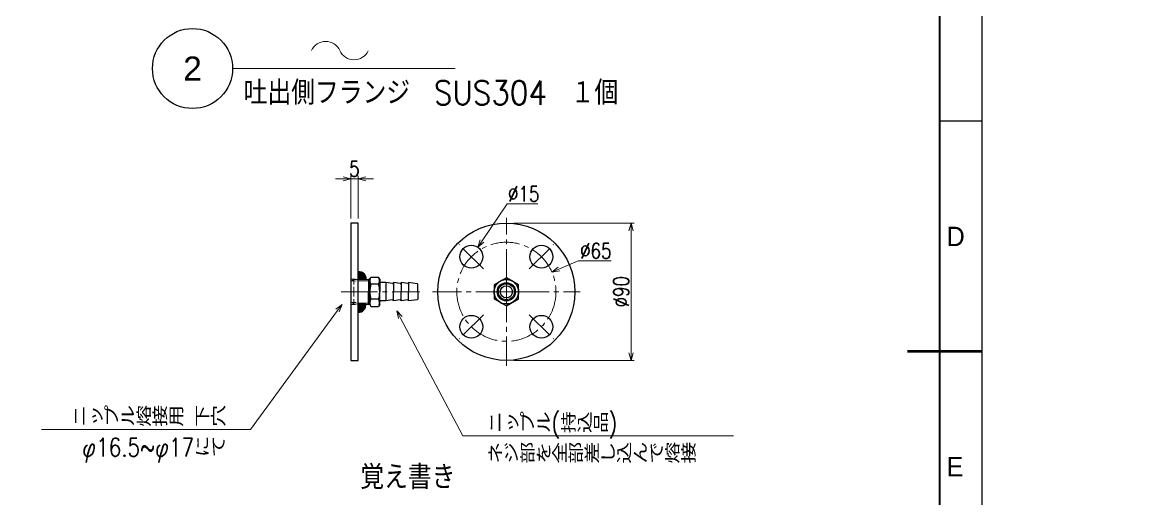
# Model space of a CAD drawing. Header units: millimetres. Extents: x 0 to 70370, y 0 to 11543.
# Drawn here: x 16572 to 17305, y 1460 to 1772 of the extents above; entities that cross this region are included whole.
import ezdxf
from ezdxf import colors
from ezdxf.entities.mleader import LeaderData, LeaderLine
from ezdxf.enums import TextEntityAlignment as Align
from ezdxf.math import Vec2, Vec3

# ---------------------------------------------------------------- set-up
doc = ezdxf.new("R2010")
doc.units = ezdxf.units.MM
doc.linetypes.add('CENTER2', pattern=[28.575, 19.05, -3.175, 3.175, -3.175])
doc.linetypes.add('HIDDEN2', pattern=[4.7625, 3.175, -1.5875])
for name, color, linetype, lineweight in [('01_外形線', 7, 'Continuous', 25), ('03_かくれ線', 6, 'HIDDEN2', 13), ('04_中心線', 1, 'CENTER2', 9), ('06_文字', 7, 'Continuous', 13), ('07_寸法線', 3, 'Continuous', 9), ('99_図枠', 7, 'Continuous', 40)]:
    doc.layers.add(name, color=color, linetype=linetype, lineweight=lineweight)
doc.layers.add('10_補助線', color=8, linetype='Continuous', lineweight=13, plot=False)
doc.styles.add('KSS_TXT', font='txt.shx', dxfattribs={"bigfont": 'extfont2.shx'})
doc.styles.get("Standard").update_dxf_attribs({"font": 'arial.ttf'})
doc.styles.add('寸法用', font='simplex.shx', dxfattribs={"width": 0.8, "bigfont": '@extfont2.shx'})
doc.styles.add('表題用', font='MS PGothic.ttf')
doc.dimstyles.new('機械製図用', dxfattribs={"dimtxt": 3.5, "dimasz": 3.5, "dimexe": 2, "dimexo": 0, "dimgap": 1.2, "dimtad": 1, "dimdsep": 46, "dimtxsty": '寸法用', "dimblk": 'OPEN30', "dimcen": 0, "dimclrd": 256, "dimclre": 256, "dimclrt": 7, "dimazin": 2, "dimtm": 1e-09, "dimtfac": 0.75, "dimtmove": 0, "dimatfit": 3, "dimldrblk": 'OPEN30', "dimfxl": 1, "dimlwd": -1, "dimlwe": -1, "dimarcsym": 0})
doc.dimstyles.new('機械製図用$3', dxfattribs={"dimtxt": 3.5, "dimasz": 3.5, "dimexe": 2, "dimexo": 0, "dimgap": 1.2, "dimtad": 1, "dimtih": 1, "dimtoh": 1, "dimdsep": 46, "dimtxsty": '寸法用', "dimblk": 'OPEN30', "dimcen": 0, "dimsd1": 1, "dimclrd": 256, "dimclre": 256, "dimclrt": 7, "dimazin": 2, "dimtm": 1e-09, "dimtfac": 0.75, "dimtofl": 0, "dimtmove": 0, "dimatfit": 3, "dimldrblk": 'OPEN30', "dimfxl": 1, "dimlwd": -1, "dimlwe": -1, "dimarcsym": 0})

# ---------------------------------------------------------------- blocks, each defined once
blk = doc.blocks.new('_Open30')
at = {"color": 0, "linetype": 'ByBlock', "lineweight": -2}
for p, q in [((-1, 0.27), (0, 0)), ((0, 0), (-1, -0.27)), ((0, 0), (-1, 0))]:
    blk.add_line(p, q, dxfattribs=at)
blk = doc.blocks.new('AM_BALLOON1')
at = {"transparency": 16777216}
blk.add_circle((0, 0), 5, dxfattribs=at)
blk.add_attdef('B_NUMBER', text='', height=3, dxfattribs=at).set_placement((0, 0), align=Align.MIDDLE_CENTER)
blk = doc.blocks.new('_OPEN')
at = {"color": 0, "linetype": 'ByBlock'}
for p, q in [((-1, 0.17), (0, 0)), ((0, 0), (-1, -0.17)), ((0, 0), (-1, 0))]:
    blk.add_line(p, q, dxfattribs=at)
blk = doc.blocks.new('p1ba05')
for centre, start, end in [((-2.95, 0.29), 24.2276, 155.5758), ((0, 1.62), 204.2276, 335.5758)]:
    blk.add_arc(centre, 1.62, start, end)
blk = doc.blocks.new('*D2144')
at = {"layer": '07_寸法線', "transparency": 16777216}
for p, q in [((16894.22, 1640.72), (16972.97, 1640.72)), ((16970.97, 1635.72), (16970.97, 1555.72)), ((16894.22, 1550.72), (16972.97, 1550.72))]:
    blk.add_line(p, q, dxfattribs=at)
at = {"layer": 'Defpoints', "color": 0, "transparency": 16777216}
for p in [(16889.22, 1640.72), (16889.22, 1550.72), (16970.97, 1550.72)]:
    blk.add_point(p, dxfattribs=at)
at = {"layer": '07_寸法線', "transparency": 16777216, "xscale": 5, "yscale": 5, "zscale": 5}
for p, rotation in [((16970.97, 1640.72), 90), ((16970.97, 1550.72), 270)]:
    blk.add_blockref('_Open30', p, dxfattribs=dict(at, rotation=rotation))
at = {"layer": '07_寸法線', "color": 7, "transparency": 16777216, "insert": (16964.47, 1595.72), "char_height": 10, "attachment_point": 5, "rotation": 90, "style": '寸法用'}
blk.add_mtext('%%C90', dxfattribs=at)
blk = doc.blocks.new('*U2129')
at = {"layer": '04_中心線', "color": 0, "transparency": 16777216}
for p, q in [((0, 9), (0, 48.5)), ((-48.5, 0), (-9, 0)), ((9, 0), (48.5, 0)), ((0, -48.5), (0, -9))]:
    blk.add_line(p, q, dxfattribs=at)
at = {"layer": '04_中心線', "color": 0, "linetype": 'Continuous', "transparency": 16777216}
for p, q in [((-4.5, 0), (4.5, 0)), ((0, -4.5), (0, 4.5))]:
    blk.add_line(p, q, dxfattribs=at)
blk = doc.blocks.new('*D2147')
at = {"layer": '07_寸法線', "transparency": 16777216}
for p, q in [((16936.26, 1616.05), (16923.64, 1610.59)), ((16957.95, 1616.05), (16936.26, 1616.05))]:
    blk.add_line(p, q, dxfattribs=at)
at = {"layer": 'Defpoints', "color": 0, "transparency": 16777216}
for p in [(16919.05, 1608.61), (16859.38, 1582.82)]:
    blk.add_point(p, dxfattribs=at)
at = {"layer": '07_寸法線', "transparency": 16777216, "xscale": 5, "yscale": 5, "zscale": 5, "rotation": 203.3712517707994}
blk.add_blockref('_Open30', (16919.05, 1608.61), dxfattribs=at)
at = {"layer": '07_寸法線', "color": 7, "transparency": 16777216, "insert": (16947.86, 1622.55), "char_height": 10, "attachment_point": 5, "style": '寸法用'}
blk.add_mtext('∅65', dxfattribs=at)
blk = doc.blocks.new('*D2145')
at = {"layer": '07_寸法線', "transparency": 16777216}
for p, q in [((16787.14, 1643.72), (16787.14, 1671.87)), ((16792.14, 1643.72), (16792.14, 1671.87)), ((16782.14, 1669.87), (16777.14, 1669.87)), ((16792.14, 1669.87), (16787.14, 1669.87)), ((16797.14, 1669.87), (16802.14, 1669.87))]:
    blk.add_line(p, q, dxfattribs=at)
at = {"layer": 'Defpoints', "color": 0, "transparency": 16777216}
for p in [(16787.14, 1669.87), (16787.14, 1640.72), (16792.14, 1640.72)]:
    blk.add_point(p, dxfattribs=at)
at = {"layer": '07_寸法線', "transparency": 16777216, "xscale": 5, "yscale": 5, "zscale": 5}
blk.add_blockref('_Open30', (16787.14, 1669.87), dxfattribs=at)
at = {"layer": '07_寸法線', "transparency": 16777216, "xscale": 5, "yscale": 5, "zscale": 5, "rotation": 180}
blk.add_blockref('_Open30', (16792.14, 1669.87), dxfattribs=at)
at = {"layer": '07_寸法線', "color": 7, "transparency": 16777216, "insert": (16789.6, 1676.37), "char_height": 10, "attachment_point": 5, "style": '寸法用'}
blk.add_mtext('5', dxfattribs=at)
blk = doc.blocks.new('*D2151')
at = {"layer": '07_寸法線', "transparency": 16777216}
for p, q in [((16889.77, 1653.42), (16873.25, 1629.04)), ((16909.94, 1653.42), (16889.77, 1653.42))]:
    blk.add_line(p, q, dxfattribs=at)
at = {"layer": 'Defpoints', "color": 0, "transparency": 16777216}
for p in [(16870.44, 1624.9), (16862.03, 1612.49)]:
    blk.add_point(p, dxfattribs=at)
at = {"layer": '07_寸法線', "transparency": 16777216, "xscale": 5, "yscale": 5, "zscale": 5, "rotation": 235.8667298049064}
blk.add_blockref('_Open30', (16870.44, 1624.9), dxfattribs=at)
at = {"layer": '07_寸法線', "color": 7, "transparency": 16777216, "insert": (16900.61, 1659.92), "char_height": 10, "attachment_point": 5, "style": '寸法用'}
blk.add_mtext('∅15', dxfattribs=at)

msp = doc.modelspace()

# ---------------------------------------------------------------- hatches: boundary and pattern name
at = {"layer": '01_外形線'}
h = msp.add_hatch(color=256, dxfattribs=at)
h.dxf.hatch_style = 1
h.paths.add_polyline_path([(16792.141, 1609.215), (16792.141, 1603.758), (16797.131, 1603.906, 0.4324781)])
h = msp.add_hatch(color=256, dxfattribs=at)
h.dxf.hatch_style = 1
h.paths.add_polyline_path([(16797.131, 1587.525), (16792.141, 1587.673), (16792.141, 1582.215, 0.4324781)])

# ---------------------------------------------------------------- linework, layer by layer
at = {"color": 0}
for centre, radius in [((16889.215, 1595.715), 45), ((16866.234, 1618.696), 7.5), ((16912.196, 1618.696), 7.5), ((16866.234, 1572.734), 7.5), ((16912.196, 1572.734), 7.5)]:
    msp.add_circle(centre, radius, dxfattribs=at)
at = {"layer": '01_外形線'}
for p, q in [((16792.141, 1603.758), (16799.139, 1603.965)), ((16792.141, 1602.9), (16798.773, 1603.098)), ((16799.641, 1603.965), (16798.773, 1603.098)), ((16798.773, 1603.954), (16798.773, 1595.715)), ((16799.641, 1603.965), (16799.139, 1603.965)), ((16799.641, 1603.965), (16800.41, 1605.298)), ((16799.641, 1603.965), (16799.641, 1595.715)), ((16800.41, 1605.298), (16805.371, 1605.298)), ((16805.371, 1600.623), (16800.41, 1600.623)), ((16806.141, 1603.965), (16805.371, 1605.298)), ((16806.141, 1603.965), (16806.141, 1602.215)), ((16806.141, 1602.215), (16806.141, 1595.715)), ((16810.141, 1601.715), (16806.641, 1601.715)), ((16814.567, 1601.052), (16810.141, 1601.715)), ((16810.141, 1601.715), (16810.141, 1589.715)), ((16819.567, 1601.052), (16815.141, 1601.715)), ((16815.141, 1601.715), (16815.141, 1601.546)), ((16815.141, 1601.715), (16815.141, 1595.715)), ((16820.141, 1601.715), (16820.141, 1601.502)), ((16824.567, 1601.052), (16820.141, 1601.715)), ((16820.141, 1601.715), (16820.141, 1601.546)), ((16820.141, 1601.715), (16820.141, 1595.715)), ((16825.141, 1601.715), (16825.141, 1601.502)), ((16830.703, 1601.02), (16825.141, 1601.715)), ((16825.141, 1601.715), (16825.141, 1601.546)), ((16825.141, 1601.715), (16825.141, 1595.715)), ((16831.141, 1595.715), (16831.141, 1600.524)), ((16798.773, 1587.477), (16798.773, 1595.715)), ((16799.641, 1588.965), (16799.641, 1595.715)), ((16799.641, 1587.465), (16799.641, 1595.715)), ((16806.141, 1589.215), (16806.141, 1595.715)), ((16815.141, 1589.715), (16815.141, 1595.715)), ((16820.141, 1589.715), (16820.141, 1595.715)), ((16825.141, 1589.715), (16825.141, 1595.715)), ((16831.141, 1595.715), (16831.141, 1590.907)), ((16792.141, 1588.531), (16798.773, 1588.333)), ((16792.141, 1587.673), (16799.139, 1587.465)), ((16799.641, 1587.465), (16798.773, 1588.333)), ((16799.641, 1587.465), (16799.139, 1587.465)), ((16799.641, 1587.465), (16800.41, 1586.133)), ((16805.371, 1590.808), (16800.41, 1590.808)), ((16800.41, 1586.133), (16805.371, 1586.133)), ((16806.141, 1587.465), (16805.371, 1586.133)), ((16806.141, 1587.465), (16806.141, 1589.215)), ((16810.141, 1589.715), (16806.641, 1589.715)), ((16814.567, 1590.379), (16810.141, 1589.715)), ((16819.567, 1590.379), (16815.141, 1589.715)), ((16815.141, 1589.715), (16815.141, 1589.885)), ((16824.567, 1590.379), (16820.141, 1589.715)), ((16820.141, 1589.715), (16820.141, 1589.929)), ((16820.141, 1589.715), (16820.141, 1589.885)), ((16830.703, 1590.411), (16825.141, 1589.715)), ((16825.141, 1589.715), (16825.141, 1589.929)), ((16825.141, 1589.715), (16825.141, 1589.885))]:
    msp.add_line(p, q, dxfattribs=at)
for points in [[(16787.141, 1550.715), (16792.141, 1550.715), (16792.141, 1640.715), (16787.141, 1640.715)], [(16881.215, 1591.097), (16889.215, 1586.478), (16897.215, 1591.097), (16897.215, 1600.334), (16889.215, 1604.953), (16881.215, 1600.334)]]:
    msp.add_lwpolyline(points, close=True, dxfattribs=at)
for points in [[(16792.141, 1603.758), (16792.141, 1609.215, -0.4324781), (16797.131, 1603.906), (16792.141, 1603.758)], [(16792.141, 1587.673), (16792.141, 1582.215, 0.4324781), (16797.131, 1587.525), (16792.141, 1587.673)]]:
    msp.add_lwpolyline(points, format="xyb", dxfattribs=at)
for radius in [8, 6, 5.25, 4]:
    msp.add_circle((16889.215, 1595.715), radius, dxfattribs=at)
for centre, radius, start, end in [((16803.704, 1603.003), 4.064, 160.171912, 215.85272), ((16815.679, 1595.715), 16.038, 162.182234, 197.817766), ((16802.077, 1603.003), 4.064, 324.14728, 19.828088), ((16790.108, 1595.715), 16.032, 342.17579, 17.82421), ((16806.641, 1602.215), 0.5, 180, 270), ((16814.641, 1601.546), 0.5, 261.469234, 0), ((16819.641, 1601.546), 0.5, 261.469234, 0), ((16824.641, 1601.546), 0.5, 261.469234, 0), ((16830.641, 1600.524), 0.5, 0, 82.874984), ((16803.704, 1588.428), 4.064, 144.14728, 199.828088), ((16802.077, 1588.428), 4.064, 340.171912, 35.85272), ((16806.641, 1589.215), 0.5, 90, 180), ((16814.641, 1589.885), 0.5, 0, 98.530766), ((16819.641, 1589.885), 0.5, 0, 98.530766), ((16824.641, 1589.885), 0.5, 0, 98.530766), ((16830.641, 1590.907), 0.5, 277.125016, 0)]:
    msp.add_arc(centre, radius, start, end, dxfattribs=at)
at = {"layer": '03_かくれ線'}
for p, q in [((16787.141, 1603.965), (16792.141, 1603.965)), ((16787.141, 1602.465), (16789.23, 1603.671)), ((16787.141, 1595.715), (16787.141, 1602.465)), ((16787.662, 1602.766), (16792.141, 1602.9)), ((16789.23, 1603.671), (16792.141, 1603.758)), ((16789.23, 1603.671), (16789.23, 1595.715)), ((16787.141, 1595.715), (16787.141, 1588.965)), ((16789.23, 1587.76), (16789.23, 1595.715)), ((16787.141, 1588.965), (16789.23, 1587.76)), ((16787.141, 1587.465), (16792.141, 1587.465)), ((16787.662, 1588.665), (16792.141, 1588.531)), ((16789.23, 1587.76), (16792.141, 1587.673))]:
    msp.add_line(p, q, dxfattribs=at)
msp.add_circle((16889.215, 1595.715), 8.25, dxfattribs=at)
at = {"layer": '04_中心線'}
for p, q in [((16874.189, 1610.741), (16858.279, 1626.651)), ((16904.241, 1610.741), (16920.151, 1626.651)), ((16889.215, 1604.112), (16889.215, 1587.318)), ((16780.891, 1595.715), (16798.391, 1595.715)), ((16785.744, 1595.715), (16832.538, 1595.715)), ((16879.735, 1595.715), (16898.695, 1595.715)), ((16874.189, 1580.689), (16858.279, 1564.78)), ((16904.241, 1580.689), (16920.151, 1564.78))]:
    msp.add_line(p, q, dxfattribs=at)
msp.add_circle((16889.215, 1595.715), 32.5, dxfattribs=at)
at = {"layer": '07_寸法線'}
msp.add_line((16709.711, 1742.177), (16855.632, 1742.177), dxfattribs=at)
at = {"layer": '99_図枠', "lineweight": 25}
msp.add_line((17201.115, 1707.558), (17173.536, 1707.558), dxfattribs=at)
at = {"layer": '99_図枠', "lineweight": 53}
msp.add_line((17201.115, 1556.5), (17152.322, 1556.5), dxfattribs=at)
at = {"layer": '99_図枠'}
msp.add_lwpolyline([(15574.827, 979.847), (17173.536, 979.847), (17173.536, 2133.153), (15574.827, 2133.153)], close=True, dxfattribs=at)
at = {"layer": 'Defpoints'}
msp.add_lwpolyline([(15492.177, 952.392), (17201.115, 952.392), (17201.115, 2160.732), (15492.177, 2160.732)], close=True, dxfattribs=at)

# ---------------------------------------------------------------- block references
at = {"layer": '04_中心線'}
msp.add_blockref('*U2129', (16889.215, 1595.715), dxfattribs=at)
at = {"layer": '07_寸法線', "xscale": 6.299618181818178, "yscale": 6.299618181818178, "zscale": 6.299618181818178}
msp.add_blockref('p1ba05', (16789.28, 1747.921), dxfattribs=at)

# ---------------------------------------------------------------- texts
at = {"layer": '06_文字', "color": 3, "style": 'KSS_TXT', "width": 0.9}
msp.add_text('吐出側フランジ\u3000SUS304\u3000１個', height=15.75, dxfattribs=at).set_placement((16716.965, 1718.456))
at = {"layer": '10_補助線', "style": 'KSS_TXT', "width": 0.9}
msp.add_text('覚え書き', height=15.75, dxfattribs=at).set_placement((16793.436, 1466.252))
at = {"layer": '99_図枠', "lineweight": 13, "style": '表題用'}
for s, p in [('D', (17177.779, 1632.029)), ('E', (17177.779, 1480.971))]:
    msp.add_text(s, height=12.729, dxfattribs=at).set_placement(p, align=Align.MIDDLE_LEFT)

# ---------------------------------------------------------------- dimensions: what is measured, and where the dimension line sits
at = {"layer": '07_寸法線'}
dim = msp.add_linear_dim(base=(16787.141, 1669.874), p1=(16792.141, 1640.715), p2=(16787.141, 1640.715), dimstyle='機械製図用', override={"dimtxt": 10, "dimasz": 5, "dimexo": 3, "dimgap": 1.5, "dimtmove": 2}, dxfattribs=at)
dim.commit()
dim.dimension.update_dxf_attribs({"geometry": '*D2145', "text_midpoint": (16789.603, 1676.374), "dimtype": 160})
for p1, p2, picture, middle in [((16862.026, 1612.488), (16870.443, 1624.904), '*D2151', (16900.607, 1653.421)), ((16859.382, 1582.823), (16919.049, 1608.608), '*D2147', (16947.859, 1616.047))]:
    dim = msp.add_diameter_dim_2p(p1=p1, p2=p2, dimstyle='機械製図用$3', override={"dimtxt": 10, "dimasz": 5, "dimgap": 1.5}, dxfattribs=at)
    dim.commit()
    dim.dimension.update_dxf_attribs({"geometry": picture, "text_midpoint": middle, "dimtype": 163})
dim = msp.add_linear_dim(base=(16970.973, 1550.715), p1=(16889.215, 1640.715), p2=(16889.215, 1550.715), angle=90, text='%%C<>', dimstyle='機械製図用', override={"dimtxt": 10, "dimasz": 5, "dimexo": 5, "dimgap": 1.5}, dxfattribs=at)
dim.commit()
dim.dimension.update_dxf_attribs({"geometry": '*D2144', "text_midpoint": (16964.473, 1595.715)})

# ---------------------------------------------------------------- leaders
ml = msp.add_multileader_block('Standard', dxfattribs=at)
ml.set_content('AM_BALLOON1', color=256, scale=9.3744318)
ml.set_attribute('B_NUMBER', '1', width=0)
ml.set_leader_properties(color=256, linetype='ByLayer', lineweight=-1)
ml.set_arrow_properties(name='OPEN')
ml.build(insert=Vec2(0, 0))
ml.multileader.update_dxf_attribs({"leader_type": 0, "has_dogleg": 0, "text_right_attachment_type": 6, "dogleg_length": 0, "arrow_head_size": 4.688, "scale": 2.5, "block_connection_type": 1})
ctx = ml.context
ctx.base_point, ctx.scale, ctx.char_height, ctx.arrow_head_size, ctx.landing_gap_size, ctx.plane_origin = Vec3(33418.771, 3166.995), 2.5, 9.375, 4.688, 4.688, Vec3(33418.771, 3166.995)
ctx.right_attachment, ctx.attachment_type = 6, 1
notes = []
notes.append((ctx, [(0, (0, 0, 0), (0, 0), (1, 0), 1, [])]))
ctx.block.insert = Vec3(33418.771, 3166.995)
ml = msp.add_multileader_block('Standard', dxfattribs=at)
ml.set_content('AM_BALLOON1', color=256, scale=7.4995455)
ml.set_attribute('B_NUMBER', '1A', width=0)
ml.set_leader_properties(color=256, linetype='ByLayer', lineweight=-1)
ml.set_arrow_properties(name='OPEN')
ml.build(insert=Vec2(0, 0))
ml.multileader.update_dxf_attribs({"leader_type": 0, "has_dogleg": 0, "text_right_attachment_type": 6, "dogleg_length": 0, "arrow_head_size": 3.75, "scale": 2.5, "block_connection_type": 1})
ctx = ml.context
ctx.base_point, ctx.scale, ctx.char_height, ctx.arrow_head_size, ctx.landing_gap_size, ctx.plane_origin = Vec3(35324.795, 3132.322), 2.5, 7.5, 3.75, 3.75, Vec3(35324.795, 3132.322)
ctx.right_attachment, ctx.attachment_type = 6, 1
notes.append((ctx, [(0, (0, 0, 0), (0, 0), (1, 0), 1, [])]))
ctx.block.insert = Vec3(35324.795, 3132.322)
ml = msp.add_multileader_block('Standard', dxfattribs=at)
ml.set_content('AM_BALLOON1', color=256, scale=7.4995455)
ml.set_attribute('B_NUMBER', '2', width=0)
ml.set_leader_properties(color=256, linetype='ByLayer', lineweight=-1)
ml.set_arrow_properties(name='OPEN')
ml.build(insert=Vec2(0, 0))
ml.multileader.update_dxf_attribs({"leader_type": 0, "has_dogleg": 0, "text_right_attachment_type": 6, "dogleg_length": 0, "arrow_head_size": 3.75, "scale": 2.5, "block_connection_type": 1})
ctx = ml.context
ctx.base_point, ctx.scale, ctx.char_height, ctx.arrow_head_size, ctx.landing_gap_size, ctx.plane_origin = Vec3(37084.606, 2712.991), 2.5, 7.5, 3.75, 3.75, Vec3(37084.606, 2712.991)
ctx.right_attachment, ctx.attachment_type = 6, 1
notes.append((ctx, [(0, (0, 0, 0), (0, 0), (1, 0), 1, [])]))
ctx.block.insert = Vec3(37084.606, 2712.991)
ml = msp.add_multileader_block('Standard', dxfattribs=at)
ml.set_content('AM_BALLOON1', color=256, scale=7.4995455)
ml.set_attribute('B_NUMBER', '3', width=0)
ml.set_leader_properties(color=256, linetype='ByLayer', lineweight=-1)
ml.set_arrow_properties(name='OPEN')
ml.build(insert=Vec2(0, 0))
ml.multileader.update_dxf_attribs({"leader_type": 0, "has_dogleg": 0, "text_right_attachment_type": 6, "dogleg_length": 0, "arrow_head_size": 3.75, "scale": 2.5, "block_connection_type": 1})
ctx = ml.context
ctx.base_point, ctx.scale, ctx.char_height, ctx.arrow_head_size, ctx.landing_gap_size, ctx.plane_origin = Vec3(38565.945, 2679.176), 2.5, 7.5, 3.75, 3.75, Vec3(38565.945, 2679.176)
ctx.right_attachment, ctx.attachment_type = 6, 1
notes.append((ctx, [(0, (0, 0, 0), (0, 0), (1, 0), 1, [])]))
ctx.block.insert = Vec3(38565.945, 2679.176)
ml = msp.add_multileader_block('Standard', dxfattribs=at)
ml.set_content('AM_BALLOON1', color=256, scale=6.9995758)
ml.set_attribute('B_NUMBER', '1', width=0)
ml.set_leader_properties(color=256, linetype='ByLayer', lineweight=-1)
ml.set_arrow_properties(name='OPEN')
ml.build(insert=Vec2(0, 0))
ml.multileader.update_dxf_attribs({"leader_type": 0, "has_dogleg": 0, "text_right_attachment_type": 6, "dogleg_length": 0, "arrow_head_size": 3.5, "scale": 2.5, "block_connection_type": 1})
ctx = ml.context
ctx.base_point, ctx.scale, ctx.char_height, ctx.arrow_head_size, ctx.landing_gap_size, ctx.plane_origin = Vec3(22618.86, 2460.666), 2.5, 7, 3.5, 3.5, Vec3(22618.86, 2460.666)
ctx.right_attachment, ctx.attachment_type = 6, 1
notes.append((ctx, [(0, (0, 0, 0), (0, 0), (1, 0), 1, [])]))
ctx.block.insert = Vec3(22618.86, 2460.666)
ml = msp.add_multileader_block('Standard', dxfattribs=at)
ml.set_content('AM_BALLOON1', color=256, scale=7.4995455)
ml.set_attribute('B_NUMBER', '1B', width=0)
ml.set_leader_properties(color=256, linetype='ByLayer', lineweight=-1)
ml.set_arrow_properties(name='OPEN')
ml.build(insert=Vec2(0, 0))
ml.multileader.update_dxf_attribs({"leader_type": 0, "has_dogleg": 0, "text_right_attachment_type": 6, "dogleg_length": 0, "arrow_head_size": 3.75, "scale": 2.5, "block_connection_type": 1})
ctx = ml.context
ctx.base_point, ctx.scale, ctx.char_height, ctx.arrow_head_size, ctx.landing_gap_size, ctx.plane_origin = Vec3(35324.795, 2449.628), 2.5, 7.5, 3.75, 3.75, Vec3(35324.795, 2449.628)
ctx.right_attachment, ctx.attachment_type = 6, 1
notes.append((ctx, [(0, (0, 0, 0), (0, 0), (1, 0), 1, [])]))
ctx.block.insert = Vec3(35324.795, 2449.628)
ml = msp.add_multileader_block('Standard', dxfattribs=at)
ml.set_content('AM_BALLOON1', color=256, scale=5.0246955)
ml.set_attribute('B_NUMBER', '1', width=0)
ml.set_leader_properties(color=256, linetype='ByLayer', lineweight=-1)
ml.set_arrow_properties(name='OPEN')
ml.build(insert=Vec2(0, 0))
ml.multileader.update_dxf_attribs({"leader_type": 0, "has_dogleg": 0, "text_right_attachment_type": 6, "dogleg_length": 0, "arrow_head_size": 2.513, "scale": 2.5, "block_connection_type": 1})
ctx = ml.context
ctx.base_point, ctx.scale, ctx.char_height, ctx.arrow_head_size, ctx.landing_gap_size, ctx.plane_origin = Vec3(40332.084, 2013.345), 2.5, 5.025, 2.513, 2.513, Vec3(40332.084, 2013.345)
ctx.right_attachment, ctx.attachment_type = 6, 1
notes.append((ctx, [(0, (0, 0, 0), (0, 0), (1, 0), 1, [])]))
ctx.block.insert = Vec3(40332.084, 2013.345)
ml = msp.add_multileader_block('Standard', dxfattribs=at)
ml.set_content('AM_BALLOON1', color=256, scale=5.0246955)
ml.set_attribute('B_NUMBER', '2', width=0)
ml.set_leader_properties(color=256, linetype='ByLayer', lineweight=-1)
ml.set_arrow_properties(name='OPEN')
ml.build(insert=Vec2(0, 0))
ml.multileader.update_dxf_attribs({"leader_type": 0, "has_dogleg": 0, "text_right_attachment_type": 6, "dogleg_length": 0, "arrow_head_size": 2.513, "scale": 2.5, "block_connection_type": 1})
ctx = ml.context
ctx.base_point, ctx.scale, ctx.char_height, ctx.arrow_head_size, ctx.landing_gap_size, ctx.plane_origin = Vec3(41277.991, 2013.345), 2.5, 5.025, 2.513, 2.513, Vec3(41277.991, 2013.345)
ctx.right_attachment, ctx.attachment_type = 6, 1
notes.append((ctx, [(0, (0, 0, 0), (0, 0), (1, 0), 1, [])]))
ctx.block.insert = Vec3(41277.991, 2013.345)
ml = msp.add_multileader_block('Standard', dxfattribs=at)
ml.set_content('AM_BALLOON1', color=256, scale=7.4995455)
ml.set_attribute('B_NUMBER', '3', width=0)
ml.set_leader_properties(color=256, linetype='ByLayer', lineweight=-1)
ml.set_arrow_properties(name='OPEN')
ml.build(insert=Vec2(0, 0))
ml.multileader.update_dxf_attribs({"leader_type": 0, "has_dogleg": 0, "text_right_attachment_type": 6, "dogleg_length": 0, "arrow_head_size": 3.75, "scale": 2.5, "block_connection_type": 1})
ctx = ml.context
ctx.base_point, ctx.scale, ctx.char_height, ctx.arrow_head_size, ctx.landing_gap_size, ctx.plane_origin = Vec3(38565.945, 1903.883), 2.5, 7.5, 3.75, 3.75, Vec3(38565.945, 1903.883)
ctx.right_attachment, ctx.attachment_type = 6, 1
notes.append((ctx, [(0, (0, 0, 0), (0, 0), (1, 0), 1, [])]))
ctx.block.insert = Vec3(38565.945, 1903.883)
ml = msp.add_multileader_block('Standard', dxfattribs=at)
ml.set_content('AM_BALLOON1', color=256, scale=5.2496818)
ml.set_attribute('B_NUMBER', '2', width=0)
ml.set_leader_properties(color=256, linetype='ByLayer', lineweight=-1)
ml.set_arrow_properties(name='OPEN')
ml.build(insert=Vec2(0, 0))
ml.multileader.update_dxf_attribs({"leader_type": 0, "has_dogleg": 0, "text_right_attachment_type": 6, "dogleg_length": 0, "arrow_head_size": 2.625, "scale": 2.5, "block_connection_type": 1})
ctx = ml.context
ctx.base_point, ctx.scale, ctx.char_height, ctx.arrow_head_size, ctx.landing_gap_size, ctx.plane_origin = Vec3(16683.432, 1742.198), 2.5, 5.25, 2.625, 2.625, Vec3(16683.432, 1742.198)
ctx.right_attachment, ctx.attachment_type = 6, 1
notes.append((ctx, [(0, (0, 0, 0), (0, 0), (1, 0), 1, [])]))
ctx.block.insert = Vec3(16683.432, 1742.198)
ml = msp.add_multileader_block('Standard', dxfattribs=at)
ml.set_content('AM_BALLOON1', color=256, scale=7.4995455)
ml.set_attribute('B_NUMBER', '1C', width=0)
ml.set_leader_properties(color=256, linetype='ByLayer', lineweight=-1)
ml.set_arrow_properties(name='OPEN')
ml.build(insert=Vec2(0, 0))
ml.multileader.update_dxf_attribs({"leader_type": 0, "has_dogleg": 0, "text_right_attachment_type": 6, "dogleg_length": 0, "arrow_head_size": 3.75, "scale": 2.5, "block_connection_type": 1})
ctx = ml.context
ctx.base_point, ctx.scale, ctx.char_height, ctx.arrow_head_size, ctx.landing_gap_size, ctx.plane_origin = Vec3(35324.795, 1714.135), 2.5, 7.5, 3.75, 3.75, Vec3(35324.795, 1714.135)
ctx.right_attachment, ctx.attachment_type = 6, 1
notes.append((ctx, [(0, (0, 0, 0), (0, 0), (1, 0), 1, [])]))
ctx.block.insert = Vec3(35324.795, 1714.135)
ml = msp.add_multileader_mtext('Standard', dxfattribs=at)
ml.set_content('ニップル熔接用 下穴\\Pφ16.5~φ17にて', color=7, style='寸法用')
ml.set_leader_properties(color=256, linetype='ByLayer', lineweight=-1)
ml.set_arrow_properties(name='OPEN30')
ml.build(insert=Vec2(0, 0))
ml.multileader.update_dxf_attribs({"has_dogleg": 0, "text_left_attachment_type": 6, "text_right_attachment_type": 6, "arrow_head_size": 5})
ctx = ml.context
ctx.base_point, ctx.char_height, ctx.arrow_head_size, ctx.landing_gap_size, ctx.plane_origin = Vec3(16579.727, 1505.294), 12, 5, 16, Vec3(17005.456, 1444.326)
ctx.left_attachment, ctx.right_attachment, ctx.text_align_type = 6, 6, 2
notes.append((ctx, [(1, (1, 1, 0), (16729.533, 1505.294), (-1, 0), 8, [(0, [(16781.538, 1587.465)], 0, [])])]))
ctx.mtext.insert, ctx.mtext.width, ctx.mtext.defined_height, ctx.mtext.alignment, ctx.mtext.flow_direction = Vec3(16705.533, 1519.694), 120, 16.567, 3, 5
ml = msp.add_multileader_mtext('Standard', dxfattribs=at)
ml.set_content('ニップル(持込品)\\Pネジ部を全部差し込んで熔接', color=7, style='寸法用')
ml.set_leader_properties(color=256, linetype='ByLayer', lineweight=-1)
ml.set_arrow_properties(name='OPEN30')
ml.build(insert=Vec2(0, 0))
ml.multileader.update_dxf_attribs({"has_dogleg": 0, "text_left_attachment_type": 6, "text_right_attachment_type": 6, "arrow_head_size": 5})
ctx = ml.context
ctx.base_point, ctx.char_height, ctx.arrow_head_size, ctx.landing_gap_size, ctx.plane_origin = Vec3(16860.577, 1501.109), 12, 5, 16, Vec3(17041.272, 1440.141)
ctx.left_attachment, ctx.right_attachment = 6, 6
notes.append((ctx, [(0, (1, 1, 0), (16852.577, 1501.109), (1, 0), 8, [(0, [(16817.354, 1583.281)], 0, [])])]))
ctx.mtext.insert, ctx.mtext.width, ctx.mtext.defined_height, ctx.mtext.flow_direction = Vec3(16876.577, 1515.509), 160, 16.567, 5
ml = msp.add_multileader_block('Standard', dxfattribs=at)
ml.set_content('AM_BALLOON1', color=256, scale=6.9995758)
ml.set_attribute('B_NUMBER', '2', width=0)
ml.set_leader_properties(color=256, linetype='ByLayer', lineweight=-1)
ml.set_arrow_properties(name='OPEN')
ml.build(insert=Vec2(0, 0))
ml.multileader.update_dxf_attribs({"leader_type": 0, "has_dogleg": 0, "text_right_attachment_type": 6, "dogleg_length": 0, "arrow_head_size": 3.5, "scale": 2.5, "block_connection_type": 1})
ctx = ml.context
ctx.base_point, ctx.scale, ctx.char_height, ctx.arrow_head_size, ctx.landing_gap_size, ctx.plane_origin = Vec3(22743.872, 1508.25), 2.5, 7, 3.5, 3.5, Vec3(22743.872, 1508.25)
ctx.right_attachment, ctx.attachment_type = 6, 1
notes.append((ctx, [(0, (0, 0, 0), (0, 0), (1, 0), 1, [])]))
ctx.block.insert = Vec3(22743.872, 1508.25)
ml = msp.add_multileader_block('Standard', dxfattribs=at)
ml.set_content('AM_BALLOON1', color=256, scale=6.9995758)
ml.set_attribute('B_NUMBER', '3', width=0)
ml.set_leader_properties(color=256, linetype='ByLayer', lineweight=-1)
ml.set_arrow_properties(name='OPEN')
ml.build(insert=Vec2(0, 0))
ml.multileader.update_dxf_attribs({"leader_type": 0, "has_dogleg": 0, "text_right_attachment_type": 6, "dogleg_length": 0, "arrow_head_size": 3.5, "scale": 2.5, "block_connection_type": 1})
ctx = ml.context
ctx.base_point, ctx.scale, ctx.char_height, ctx.arrow_head_size, ctx.landing_gap_size, ctx.plane_origin = Vec3(23368.684, 1508.25), 2.5, 7, 3.5, 3.5, Vec3(23368.684, 1508.25)
ctx.right_attachment, ctx.attachment_type = 6, 1
notes.append((ctx, [(0, (0, 0, 0), (0, 0), (1, 0), 1, [])]))
ctx.block.insert = Vec3(23368.684, 1508.25)
for ctx, leaders in notes:
    for number, flags, end, landing, length, lines in leaders:
        leader = LeaderData()
        leader.index, (leader.has_last_leader_line, leader.has_dogleg_vector, leader.attachment_direction) = number, flags
        leader.last_leader_point, leader.dogleg_vector, leader.dogleg_length = Vec3(end), Vec3(landing), length
        for number, points, colour, breaks in lines:
            line = LeaderLine()
            line.index, line.vertices, line.color, line.breaks = number, Vec3.list(points), colors.encode_raw_color(colour), breaks
            leader.lines.append(line)
        ctx.leaders.append(leader)

doc.saveas('drawing.dxf')
